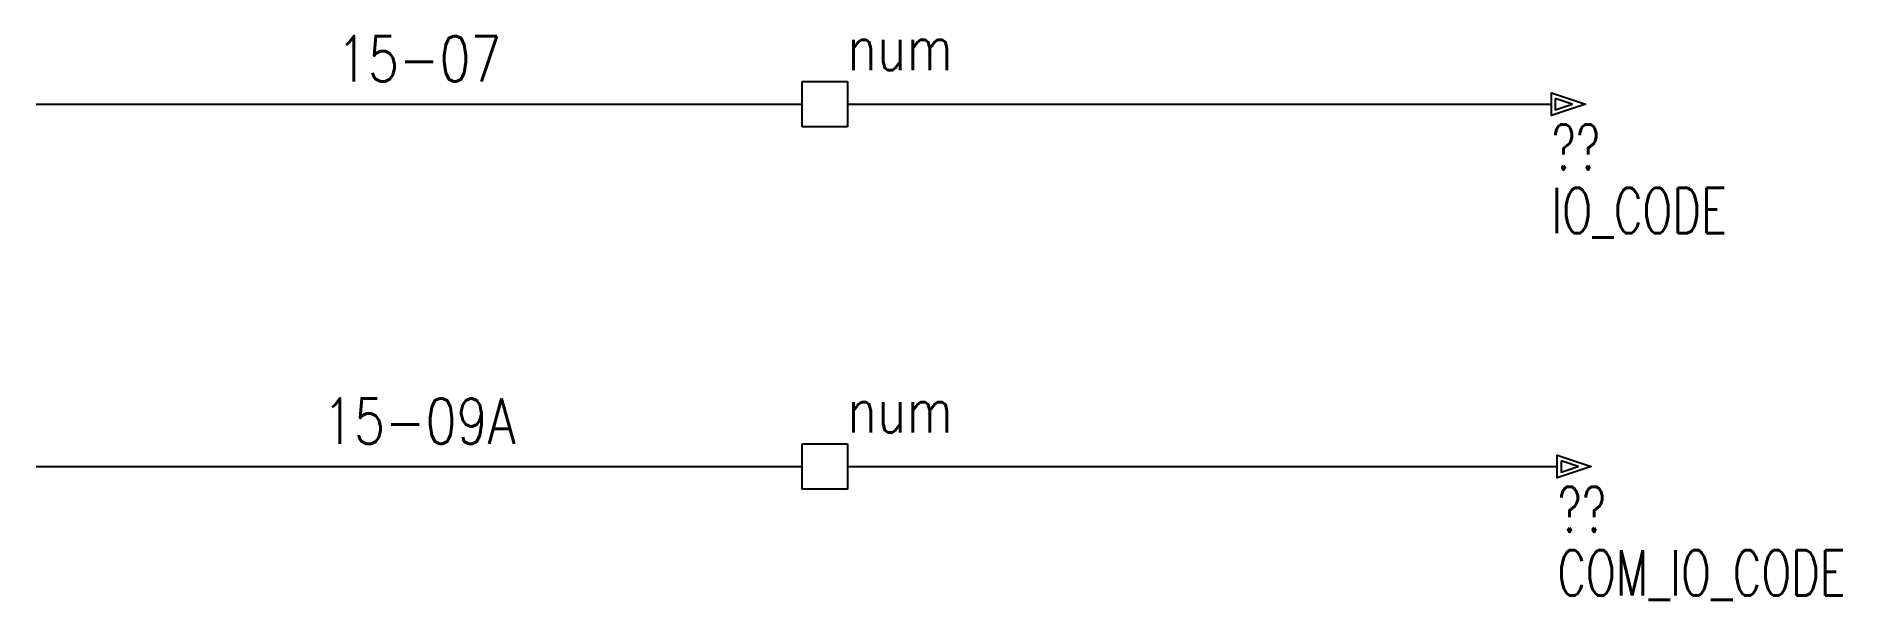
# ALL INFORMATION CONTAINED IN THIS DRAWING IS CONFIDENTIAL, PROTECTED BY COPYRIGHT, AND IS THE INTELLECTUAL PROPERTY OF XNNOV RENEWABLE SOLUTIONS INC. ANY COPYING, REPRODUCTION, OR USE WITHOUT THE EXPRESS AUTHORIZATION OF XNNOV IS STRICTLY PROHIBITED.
# Model space of a CAD drawing. Header units: inches. Extents: x 0 to 4.98, y 0 to 1.56.
import ezdxf
from ezdxf.enums import TextEntityAlignment as Align

# ---------------------------------------------------------------- set-up
doc = ezdxf.new("R2010")
doc.units = ezdxf.units.IN
doc.header["$MEASUREMENT"] = 0
for name, color, linetype in [('BLK_18', 251, 'Continuous'), ('DESC', 150, 'Continuous'), ('RED_18', 1, 'Continuous'), ('SYMS', 7, 'Continuous'), ('WIRENO', 92, 'Continuous'), ('XREF', 7, 'Continuous')]:
    doc.layers.add(name, color=color, linetype=linetype)
doc.styles.add('WD', font='romans.shx')

# ---------------------------------------------------------------- blocks, each defined once
blk = doc.blocks.new('HA1S1')
for points in [[(0, 0), (0, 0.0312), (0.0938, 0), (0, -0.0312), (0, 0)], [(0.0106, 0.0156), (0.0106, -0.0156), (0.0575, 0), (0.0106, 0.0156)]]:
    blk.add_lwpolyline(points)
at = {"style": 'WD', "width": 0.8, "flags": 8}
blk.add_attdef('WIRENO', (0, 0.0875), '', height=0.125, dxfattribs=at)
at = {"style": 'WD', "flags": 1}
for tag, p in [('SIGCODE', (-0.0195, 0.0466)), ('X4TERM01', (0, 0))]:
    blk.add_attdef(tag, p, '', height=0.01, dxfattribs=at)
at = {"style": 'WD', "width": 0.7}
for tag, p in [('XREF', (0, -0.1812)), ('DESC1', (0, -0.3563))]:
    blk.add_attdef(tag, p, '', height=0.125, dxfattribs=at)
blk = doc.blocks.new('HT0001')
for p, q in [((-0.0625, 0.0625), (0.0625, 0.0625)), ((-0.0625, -0.0625), (-0.0625, 0.0625)), ((0.0625, 0.0625), (0.0625, -0.0625)), ((0.0625, -0.0625), (-0.0625, -0.0625))]:
    blk.add_line(p, q)
at = {"style": 'WD'}
for tag, p, width in [('INST', (0.0625, 0.4196), 0.7), ('LOC', (0.0625, 0.25), 0.7), ('DESC1', (0.0499, -0.3851), 0.8)]:
    blk.add_attdef(tag, p, '', height=0.125, dxfattribs=dict(at, width=width))
at = {"linetype": 'Continuous', "style": 'WD'}
for tag, p, height, width, flags in [('TERM01', (0.0625, 0.0938), 0.125, 0.8, 8), ('TAGSTRIP', (0.0499, -0.2288), 0.125, 0.9, 8), ('CAT', (0.2132, -0.4063), 0.1094, 0.8, 1), ('DESC2', (0.0499, -0.5413), 0.125, 0.8, 8), ('DESC3', (0.0499, -0.6976), 0.125, 0.8, 8)]:
    blk.add_attdef(tag, p, '', height=height, dxfattribs=dict(at, width=width, flags=flags))
at = {"style": 'WD', "flags": 1}
for tag, p, height in [('X2TERMDESC01', (-0.006, 0.0287), 0.025), ('X2TERM01', (0, 0.0625), 0.0125), ('X2PIN01', (0.0326, 0.0839), 0.0125), ('X4TERM01', (-0.0625, 0), 0.0125), ('X4TERMDESC01', (-0.0552, -0.0229), 0.025), ('STRIPSEQ', (0, 0), 0.00125), ('X1TERMDESC01', (0.0393, 0.007), 0.025), ('X1TERM01', (0.0625, 0), 0.0125), ('X1PIN01', (0.0868, 0.0164), 0.0125), ('X4PIN01', (-0.1138, -0.0375), 0.0125), ('LINKTERM', (0, -0.0019), 0.00125), ('X8TERMDESC01', (0, -0.0535), 0.025), ('X8TERM01', (0, -0.0625), 0.0125), ('X8PIN01', (0.0256, -0.0962), 0.0125)]:
    blk.add_attdef(tag, p, '', height=height, dxfattribs=at)
at = {"linetype": 'Continuous', "style": 'WD', "width": 0.8, "flags": 1}
blk.add_attdef('MFG', text='', height=0.1094, dxfattribs=at).set_placement((0.0882, -0.4063), align=Align.RIGHT)
at = {"style": 'WD', "width": 0.7, "flags": 1}
blk.add_attdef('ASSYCODE', (0.0625, -0.2812), '', height=0.01, dxfattribs=at)
blk = doc.blocks.new('WD_WNH')
at = {"linetype": 'Continuous', "style": 'WD', "width": 0.8}
blk.add_attdef('WIRENO', text='', height=0.125, dxfattribs=at).set_placement((0, 0.0625), align=Align.CENTER)
at = {"style": 'WD', "flags": 1}
for tag, p in [('W01USER', (0, 0.0781)), ('W02USER', (0, 0.0703)), ('W03USER', (0, 0.0625)), ('W04USER', (0, 0.0547)), ('W05USER', (0, 0.0469)), ('W06USER', (0, 0.0391)), ('W07USER', (0, 0.0312)), ('W08USER', (0, 0.0234)), ('W09USER', (0, 0.0156)), ('W10USER', (0, 0.0078))]:
    blk.add_attdef(tag, text='', height=0.005, dxfattribs=at).set_placement(p, align=Align.CENTER)

msp = doc.modelspace()

# ---------------------------------------------------------------- linework, layer by layer
at = {"layer": 'BLK_18'}
for p, q in [((0, 0.369), (2.1128, 0.369)), ((2.2371, 0.369), (4.1944, 0.369))]:
    msp.add_line(p, q, dxfattribs=at)
at = {"layer": 'RED_18'}
for p, q in [((0, 1.3688), (2.1128, 1.3688)), ((2.2378, 1.3688), (4.178, 1.3688))]:
    msp.add_line(p, q, dxfattribs=at)

# ---------------------------------------------------------------- block references
at = {"layer": 'SYMS'}
for name, p, values in [('HT0001', (2.1746, 1.3688), {'TERM01': 'num'}), ('HA1S1', (4.178, 1.3688), {'DESC1': 'IO_CODE', 'XREF': '??'}), ('HT0001', (2.1746, 0.369), {'TERM01': 'num'})]:
    msp.add_blockref(name, p, dxfattribs=at).add_auto_attribs(values)
ref = msp.add_blockref('HA1S1', (4.1944, 0.369), dxfattribs=at)
ref.add_attrib('DESC1', 'COM_IO_CODE', (4.1944, 0.0127), dxfattribs={"layer": 'DESC', "height": 0.125, "style": 'WD', "width": 0.7})
ref.add_attrib('XREF', '??', (4.1944, 0.1877), dxfattribs={"layer": 'XREF', "height": 0.125, "style": 'WD', "width": 0.7})
at = {"layer": 'WIRENO'}
ref = msp.add_blockref('WD_WNH', (1.0564, 1.3688), dxfattribs=at)
ref.add_attrib('WIRENO', '15-07', dxfattribs={"linetype": 'Continuous', "height": 0.125, "style": 'WD', "width": 0.8}).set_placement((1.0564, 1.4313), align=Align.CENTER)
ref = msp.add_blockref('WD_WNH', (1.0564, 0.369), dxfattribs=at)
ref.add_attrib('WIRENO', '15-09A', dxfattribs={"linetype": 'Continuous', "height": 0.125, "style": 'WD', "width": 0.8}).set_placement((1.0564, 0.4315), align=Align.CENTER)

doc.saveas('drawing.dxf')
